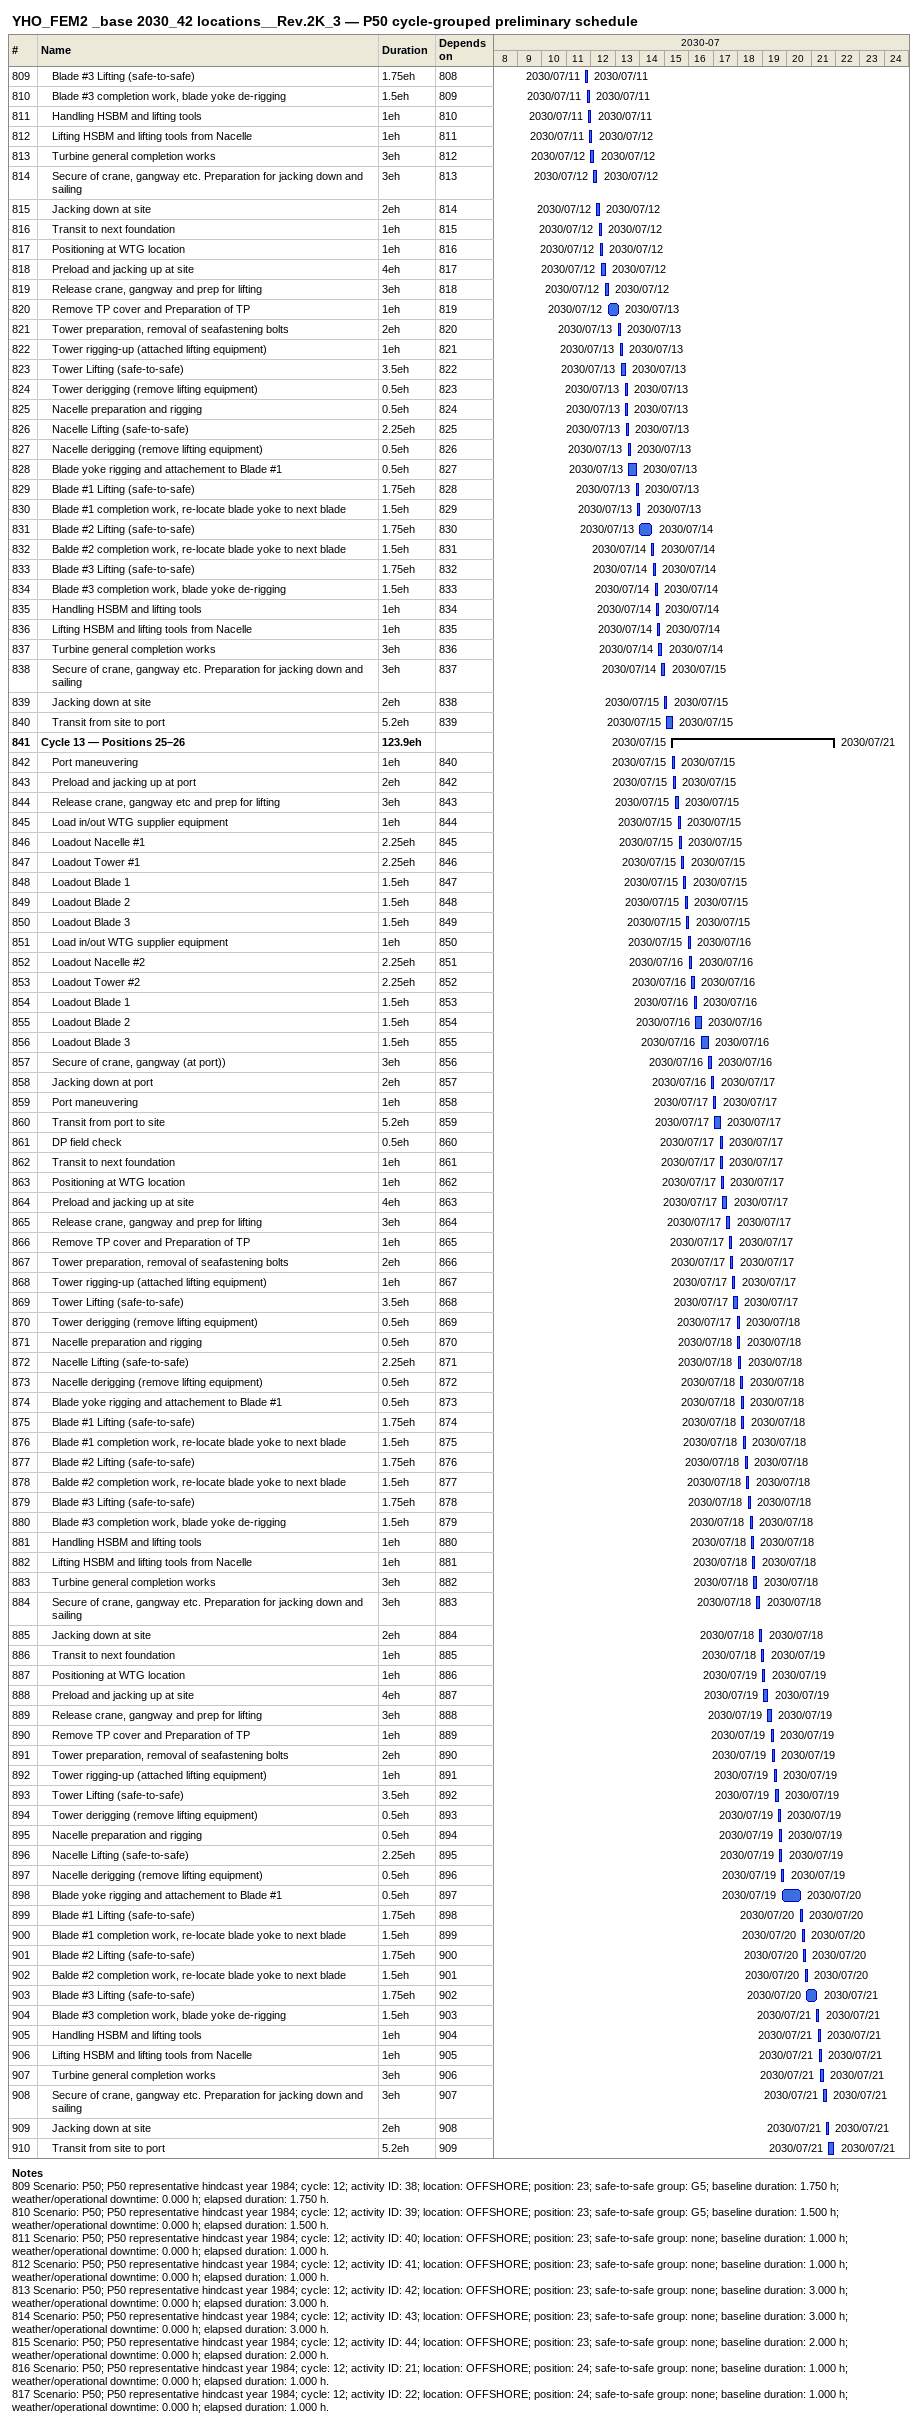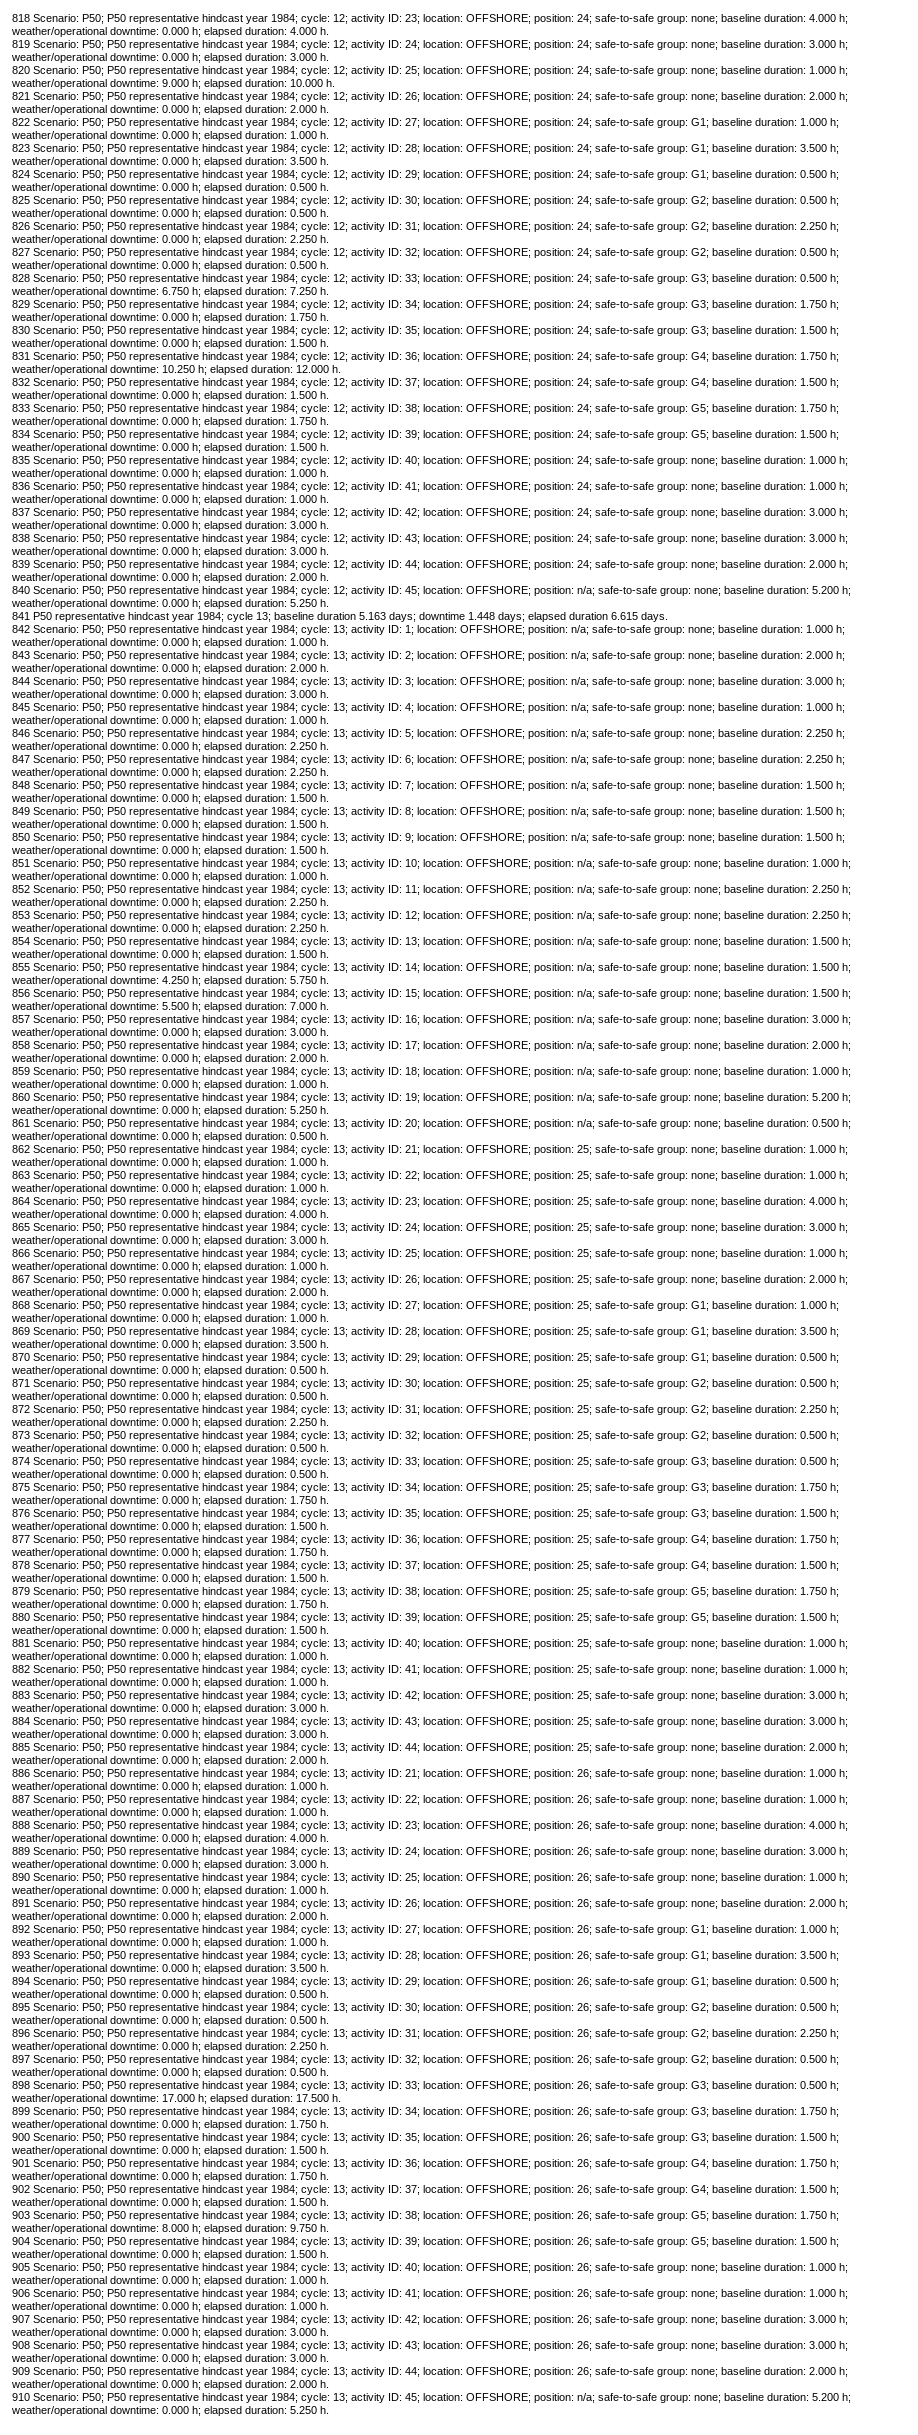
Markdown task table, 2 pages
YHO_FEM2 _base 2030_42 locations__Rev.2K_3 — P50 cycle-grouped preliminary schedule

| ID | Level | Task | Duration | Start | Finish | Predecessors |
|---|---|---|---|---|---|---|
| 809 | 2 | Blade #3 Lifting (safe-to-safe) | 1.75eh | 2030-07-11 | 2030-07-11 | 808 |
| 810 | 2 | Blade #3 completion work, blade yoke de-rigging | 1.5eh | 2030-07-11 | 2030-07-11 | 809 |
| 811 | 2 | Handling HSBM and lifting tools | 1eh | 2030-07-11 | 2030-07-11 | 810 |
| 812 | 2 | Lifting HSBM and lifting tools from Nacelle | 1eh | 2030-07-11 | 2030-07-12 | 811 |
| 813 | 2 | Turbine general completion works | 3eh | 2030-07-12 | 2030-07-12 | 812 |
| 814 | 2 | Secure of crane, gangway etc. Preparation for jacking down and sailing | 3eh | 2030-07-12 | 2030-07-12 | 813 |
| 815 | 2 | Jacking down at site | 2eh | 2030-07-12 | 2030-07-12 | 814 |
| 816 | 2 | Transit to next foundation | 1eh | 2030-07-12 | 2030-07-12 | 815 |
| 817 | 2 | Positioning at WTG location | 1eh | 2030-07-12 | 2030-07-12 | 816 |
| 818 | 2 | Preload and jacking up at site | 4eh | 2030-07-12 | 2030-07-12 | 817 |
| 819 | 2 | Release crane, gangway and prep for lifting | 3eh | 2030-07-12 | 2030-07-12 | 818 |
| 820 | 2 | Remove TP cover and Preparation of TP | 1eh | 2030-07-12 | 2030-07-13 | 819 |
| 821 | 2 | Tower preparation, removal of seafastening bolts | 2eh | 2030-07-13 | 2030-07-13 | 820 |
| 822 | 2 | Tower rigging-up (attached lifting equipment) | 1eh | 2030-07-13 | 2030-07-13 | 821 |
| 823 | 2 | Tower Lifting (safe-to-safe) | 3.5eh | 2030-07-13 | 2030-07-13 | 822 |
| 824 | 2 | Tower derigging (remove lifting equipment) | 0.5eh | 2030-07-13 | 2030-07-13 | 823 |
| 825 | 2 | Nacelle preparation and rigging | 0.5eh | 2030-07-13 | 2030-07-13 | 824 |
| 826 | 2 | Nacelle Lifting (safe-to-safe) | 2.25eh | 2030-07-13 | 2030-07-13 | 825 |
| 827 | 2 | Nacelle derigging (remove lifting equipment) | 0.5eh | 2030-07-13 | 2030-07-13 | 826 |
| 828 | 2 | Blade yoke rigging and attachement to Blade #1 | 0.5eh | 2030-07-13 | 2030-07-13 | 827 |
| 829 | 2 | Blade #1 Lifting (safe-to-safe) | 1.75eh | 2030-07-13 | 2030-07-13 | 828 |
| 830 | 2 | Blade #1 completion work, re-locate blade yoke to next blade | 1.5eh | 2030-07-13 | 2030-07-13 | 829 |
| 831 | 2 | Blade #2 Lifting (safe-to-safe) | 1.75eh | 2030-07-13 | 2030-07-14 | 830 |
| 832 | 2 | Balde #2 completion work, re-locate blade yoke to next blade | 1.5eh | 2030-07-14 | 2030-07-14 | 831 |
| 833 | 2 | Blade #3 Lifting (safe-to-safe) | 1.75eh | 2030-07-14 | 2030-07-14 | 832 |
| 834 | 2 | Blade #3 completion work, blade yoke de-rigging | 1.5eh | 2030-07-14 | 2030-07-14 | 833 |
| 835 | 2 | Handling HSBM and lifting tools | 1eh | 2030-07-14 | 2030-07-14 | 834 |
| 836 | 2 | Lifting HSBM and lifting tools from Nacelle | 1eh | 2030-07-14 | 2030-07-14 | 835 |
| 837 | 2 | Turbine general completion works | 3eh | 2030-07-14 | 2030-07-14 | 836 |
| 838 | 2 | Secure of crane, gangway etc. Preparation for jacking down and sailing | 3eh | 2030-07-14 | 2030-07-15 | 837 |
| 839 | 2 | Jacking down at site | 2eh | 2030-07-15 | 2030-07-15 | 838 |
| 840 | 2 | Transit from site to port | 5.2eh | 2030-07-15 | 2030-07-15 | 839 |
| 841 | 1 | **Cycle 13 — Positions 25–26** | 123.9eh | 2030-07-15 | 2030-07-21 |  |
| 842 | 2 | Port maneuvering | 1eh | 2030-07-15 | 2030-07-15 | 840 |
| 843 | 2 | Preload and jacking up at port | 2eh | 2030-07-15 | 2030-07-15 | 842 |
| 844 | 2 | Release crane, gangway etc and prep for lifting | 3eh | 2030-07-15 | 2030-07-15 | 843 |
| 845 | 2 | Load in/out WTG supplier equipment | 1eh | 2030-07-15 | 2030-07-15 | 844 |
| 846 | 2 | Loadout Nacelle #1 | 2.25eh | 2030-07-15 | 2030-07-15 | 845 |
| 847 | 2 | Loadout Tower #1 | 2.25eh | 2030-07-15 | 2030-07-15 | 846 |
| 848 | 2 | Loadout Blade 1 | 1.5eh | 2030-07-15 | 2030-07-15 | 847 |
| 849 | 2 | Loadout Blade 2 | 1.5eh | 2030-07-15 | 2030-07-15 | 848 |
| 850 | 2 | Loadout Blade 3 | 1.5eh | 2030-07-15 | 2030-07-15 | 849 |
| 851 | 2 | Load in/out WTG supplier equipment | 1eh | 2030-07-15 | 2030-07-16 | 850 |
| 852 | 2 | Loadout Nacelle #2 | 2.25eh | 2030-07-16 | 2030-07-16 | 851 |
| 853 | 2 | Loadout Tower #2 | 2.25eh | 2030-07-16 | 2030-07-16 | 852 |
| 854 | 2 | Loadout Blade 1 | 1.5eh | 2030-07-16 | 2030-07-16 | 853 |
| 855 | 2 | Loadout Blade 2 | 1.5eh | 2030-07-16 | 2030-07-16 | 854 |
| 856 | 2 | Loadout Blade 3 | 1.5eh | 2030-07-16 | 2030-07-16 | 855 |
| 857 | 2 | Secure of crane, gangway (at port)) | 3eh | 2030-07-16 | 2030-07-16 | 856 |
| 858 | 2 | Jacking down at port | 2eh | 2030-07-16 | 2030-07-17 | 857 |
| 859 | 2 | Port maneuvering | 1eh | 2030-07-17 | 2030-07-17 | 858 |
| 860 | 2 | Transit from port to site | 5.2eh | 2030-07-17 | 2030-07-17 | 859 |
| 861 | 2 | DP field check | 0.5eh | 2030-07-17 | 2030-07-17 | 860 |
| 862 | 2 | Transit to next foundation | 1eh | 2030-07-17 | 2030-07-17 | 861 |
| 863 | 2 | Positioning at WTG location | 1eh | 2030-07-17 | 2030-07-17 | 862 |
| 864 | 2 | Preload and jacking up at site | 4eh | 2030-07-17 | 2030-07-17 | 863 |
| 865 | 2 | Release crane, gangway and prep for lifting | 3eh | 2030-07-17 | 2030-07-17 | 864 |
| 866 | 2 | Remove TP cover and Preparation of TP | 1eh | 2030-07-17 | 2030-07-17 | 865 |
| 867 | 2 | Tower preparation, removal of seafastening bolts | 2eh | 2030-07-17 | 2030-07-17 | 866 |
| 868 | 2 | Tower rigging-up (attached lifting equipment) | 1eh | 2030-07-17 | 2030-07-17 | 867 |
| 869 | 2 | Tower Lifting (safe-to-safe) | 3.5eh | 2030-07-17 | 2030-07-17 | 868 |
| 870 | 2 | Tower derigging (remove lifting equipment) | 0.5eh | 2030-07-17 | 2030-07-18 | 869 |
| 871 | 2 | Nacelle preparation and rigging | 0.5eh | 2030-07-18 | 2030-07-18 | 870 |
| 872 | 2 | Nacelle Lifting (safe-to-safe) | 2.25eh | 2030-07-18 | 2030-07-18 | 871 |
| 873 | 2 | Nacelle derigging (remove lifting equipment) | 0.5eh | 2030-07-18 | 2030-07-18 | 872 |
| 874 | 2 | Blade yoke rigging and attachement to Blade #1 | 0.5eh | 2030-07-18 | 2030-07-18 | 873 |
| 875 | 2 | Blade #1 Lifting (safe-to-safe) | 1.75eh | 2030-07-18 | 2030-07-18 | 874 |
| 876 | 2 | Blade #1 completion work, re-locate blade yoke to next blade | 1.5eh | 2030-07-18 | 2030-07-18 | 875 |
| 877 | 2 | Blade #2 Lifting (safe-to-safe) | 1.75eh | 2030-07-18 | 2030-07-18 | 876 |
| 878 | 2 | Balde #2 completion work, re-locate blade yoke to next blade | 1.5eh | 2030-07-18 | 2030-07-18 | 877 |
| 879 | 2 | Blade #3 Lifting (safe-to-safe) | 1.75eh | 2030-07-18 | 2030-07-18 | 878 |
| 880 | 2 | Blade #3 completion work, blade yoke de-rigging | 1.5eh | 2030-07-18 | 2030-07-18 | 879 |
| 881 | 2 | Handling HSBM and lifting tools | 1eh | 2030-07-18 | 2030-07-18 | 880 |
| 882 | 2 | Lifting HSBM and lifting tools from Nacelle | 1eh | 2030-07-18 | 2030-07-18 | 881 |
| 883 | 2 | Turbine general completion works | 3eh | 2030-07-18 | 2030-07-18 | 882 |
| 884 | 2 | Secure of crane, gangway etc. Preparation for jacking down and sailing | 3eh | 2030-07-18 | 2030-07-18 | 883 |
| 885 | 2 | Jacking down at site | 2eh | 2030-07-18 | 2030-07-18 | 884 |
| 886 | 2 | Transit to next foundation | 1eh | 2030-07-18 | 2030-07-19 | 885 |
| 887 | 2 | Positioning at WTG location | 1eh | 2030-07-19 | 2030-07-19 | 886 |
| 888 | 2 | Preload and jacking up at site | 4eh | 2030-07-19 | 2030-07-19 | 887 |
| 889 | 2 | Release crane, gangway and prep for lifting | 3eh | 2030-07-19 | 2030-07-19 | 888 |
| 890 | 2 | Remove TP cover and Preparation of TP | 1eh | 2030-07-19 | 2030-07-19 | 889 |
| 891 | 2 | Tower preparation, removal of seafastening bolts | 2eh | 2030-07-19 | 2030-07-19 | 890 |
| 892 | 2 | Tower rigging-up (attached lifting equipment) | 1eh | 2030-07-19 | 2030-07-19 | 891 |
| 893 | 2 | Tower Lifting (safe-to-safe) | 3.5eh | 2030-07-19 | 2030-07-19 | 892 |
| 894 | 2 | Tower derigging (remove lifting equipment) | 0.5eh | 2030-07-19 | 2030-07-19 | 893 |
| 895 | 2 | Nacelle preparation and rigging | 0.5eh | 2030-07-19 | 2030-07-19 | 894 |
| 896 | 2 | Nacelle Lifting (safe-to-safe) | 2.25eh | 2030-07-19 | 2030-07-19 | 895 |
| 897 | 2 | Nacelle derigging (remove lifting equipment) | 0.5eh | 2030-07-19 | 2030-07-19 | 896 |
| 898 | 2 | Blade yoke rigging and attachement to Blade #1 | 0.5eh | 2030-07-19 | 2030-07-20 | 897 |
| 899 | 2 | Blade #1 Lifting (safe-to-safe) | 1.75eh | 2030-07-20 | 2030-07-20 | 898 |
| 900 | 2 | Blade #1 completion work, re-locate blade yoke to next blade | 1.5eh | 2030-07-20 | 2030-07-20 | 899 |
| 901 | 2 | Blade #2 Lifting (safe-to-safe) | 1.75eh | 2030-07-20 | 2030-07-20 | 900 |
| 902 | 2 | Balde #2 completion work, re-locate blade yoke to next blade | 1.5eh | 2030-07-20 | 2030-07-20 | 901 |
| 903 | 2 | Blade #3 Lifting (safe-to-safe) | 1.75eh | 2030-07-20 | 2030-07-21 | 902 |
| 904 | 2 | Blade #3 completion work, blade yoke de-rigging | 1.5eh | 2030-07-21 | 2030-07-21 | 903 |
| 905 | 2 | Handling HSBM and lifting tools | 1eh | 2030-07-21 | 2030-07-21 | 904 |
| 906 | 2 | Lifting HSBM and lifting tools from Nacelle | 1eh | 2030-07-21 | 2030-07-21 | 905 |
| 907 | 2 | Turbine general completion works | 3eh | 2030-07-21 | 2030-07-21 | 906 |
| 908 | 2 | Secure of crane, gangway etc. Preparation for jacking down and sailing | 3eh | 2030-07-21 | 2030-07-21 | 907 |
| 909 | 2 | Jacking down at site | 2eh | 2030-07-21 | 2030-07-21 | 908 |
| 910 | 2 | Transit from site to port | 5.2eh | 2030-07-21 | 2030-07-21 | 909 |

Notes
- 809: Scenario: P50; P50 representative hindcast year 1984; cycle: 12; activity ID: 38; location: OFFSHORE; position: 23; safe-to-safe group: G5; baseline duration: 1.750 h; weather/operational downtime: 0.000 h; elapsed duration: 1.750 h.
- 810: Scenario: P50; P50 representative hindcast year 1984; cycle: 12; activity ID: 39; location: OFFSHORE; position: 23; safe-to-safe group: G5; baseline duration: 1.500 h; weather/operational downtime: 0.000 h; elapsed duration: 1.500 h.
- 811: Scenario: P50; P50 representative hindcast year 1984; cycle: 12; activity ID: 40; location: OFFSHORE; position: 23; safe-to-safe group: none; baseline duration: 1.000 h; weather/operational downtime: 0.000 h; elapsed duration: 1.000 h.
- 812: Scenario: P50; P50 representative hindcast year 1984; cycle: 12; activity ID: 41; location: OFFSHORE; position: 23; safe-to-safe group: none; baseline duration: 1.000 h; weather/operational downtime: 0.000 h; elapsed duration: 1.000 h.
- 813: Scenario: P50; P50 representative hindcast year 1984; cycle: 12; activity ID: 42; location: OFFSHORE; position: 23; safe-to-safe group: none; baseline duration: 3.000 h; weather/operational downtime: 0.000 h; elapsed duration: 3.000 h.
- 814: Scenario: P50; P50 representative hindcast year 1984; cycle: 12; activity ID: 43; location: OFFSHORE; position: 23; safe-to-safe group: none; baseline duration: 3.000 h; weather/operational downtime: 0.000 h; elapsed duration: 3.000 h.
- 815: Scenario: P50; P50 representative hindcast year 1984; cycle: 12; activity ID: 44; location: OFFSHORE; position: 23; safe-to-safe group: none; baseline duration: 2.000 h; weather/operational downtime: 0.000 h; elapsed duration: 2.000 h.
- 816: Scenario: P50; P50 representative hindcast year 1984; cycle: 12; activity ID: 21; location: OFFSHORE; position: 24; safe-to-safe group: none; baseline duration: 1.000 h; weather/operational downtime: 0.000 h; elapsed duration: 1.000 h.
- 817: Scenario: P50; P50 representative hindcast year 1984; cycle: 12; activity ID: 22; location: OFFSHORE; position: 24; safe-to-safe group: none; baseline duration: 1.000 h; weather/operational downtime: 0.000 h; elapsed duration: 1.000 h.
- 818: Scenario: P50; P50 representative hindcast year 1984; cycle: 12; activity ID: 23; location: OFFSHORE; position: 24; safe-to-safe group: none; baseline duration: 4.000 h; weather/operational downtime: 0.000 h; elapsed duration: 4.000 h.
- 819: Scenario: P50; P50 representative hindcast year 1984; cycle: 12; activity ID: 24; location: OFFSHORE; position: 24; safe-to-safe group: none; baseline duration: 3.000 h; weather/operational downtime: 0.000 h; elapsed duration: 3.000 h.
- 820: Scenario: P50; P50 representative hindcast year 1984; cycle: 12; activity ID: 25; location: OFFSHORE; position: 24; safe-to-safe group: none; baseline duration: 1.000 h; weather/operational downtime: 9.000 h; elapsed duration: 10.000 h.
- 821: Scenario: P50; P50 representative hindcast year 1984; cycle: 12; activity ID: 26; location: OFFSHORE; position: 24; safe-to-safe group: none; baseline duration: 2.000 h; weather/operational downtime: 0.000 h; elapsed duration: 2.000 h.
- 822: Scenario: P50; P50 representative hindcast year 1984; cycle: 12; activity ID: 27; location: OFFSHORE; position: 24; safe-to-safe group: G1; baseline duration: 1.000 h; weather/operational downtime: 0.000 h; elapsed duration: 1.000 h.
- 823: Scenario: P50; P50 representative hindcast year 1984; cycle: 12; activity ID: 28; location: OFFSHORE; position: 24; safe-to-safe group: G1; baseline duration: 3.500 h; weather/operational downtime: 0.000 h; elapsed duration: 3.500 h.
- 824: Scenario: P50; P50 representative hindcast year 1984; cycle: 12; activity ID: 29; location: OFFSHORE; position: 24; safe-to-safe group: G1; baseline duration: 0.500 h; weather/operational downtime: 0.000 h; elapsed duration: 0.500 h.
- 825: Scenario: P50; P50 representative hindcast year 1984; cycle: 12; activity ID: 30; location: OFFSHORE; position: 24; safe-to-safe group: G2; baseline duration: 0.500 h; weather/operational downtime: 0.000 h; elapsed duration: 0.500 h.
- 826: Scenario: P50; P50 representative hindcast year 1984; cycle: 12; activity ID: 31; location: OFFSHORE; position: 24; safe-to-safe group: G2; baseline duration: 2.250 h; weather/operational downtime: 0.000 h; elapsed duration: 2.250 h.
- 827: Scenario: P50; P50 representative hindcast year 1984; cycle: 12; activity ID: 32; location: OFFSHORE; position: 24; safe-to-safe group: G2; baseline duration: 0.500 h; weather/operational downtime: 0.000 h; elapsed duration: 0.500 h.
- 828: Scenario: P50; P50 representative hindcast year 1984; cycle: 12; activity ID: 33; location: OFFSHORE; position: 24; safe-to-safe group: G3; baseline duration: 0.500 h; weather/operational downtime: 6.750 h; elapsed duration: 7.250 h.
- 829: Scenario: P50; P50 representative hindcast year 1984; cycle: 12; activity ID: 34; location: OFFSHORE; position: 24; safe-to-safe group: G3; baseline duration: 1.750 h; weather/operational downtime: 0.000 h; elapsed duration: 1.750 h.
- 830: Scenario: P50; P50 representative hindcast year 1984; cycle: 12; activity ID: 35; location: OFFSHORE; position: 24; safe-to-safe group: G3; baseline duration: 1.500 h; weather/operational downtime: 0.000 h; elapsed duration: 1.500 h.
- 831: Scenario: P50; P50 representative hindcast year 1984; cycle: 12; activity ID: 36; location: OFFSHORE; position: 24; safe-to-safe group: G4; baseline duration: 1.750 h; weather/operational downtime: 10.250 h; elapsed duration: 12.000 h.
- 832: Scenario: P50; P50 representative hindcast year 1984; cycle: 12; activity ID: 37; location: OFFSHORE; position: 24; safe-to-safe group: G4; baseline duration: 1.500 h; weather/operational downtime: 0.000 h; elapsed duration: 1.500 h.
- 833: Scenario: P50; P50 representative hindcast year 1984; cycle: 12; activity ID: 38; location: OFFSHORE; position: 24; safe-to-safe group: G5; baseline duration: 1.750 h; weather/operational downtime: 0.000 h; elapsed duration: 1.750 h.
- 834: Scenario: P50; P50 representative hindcast year 1984; cycle: 12; activity ID: 39; location: OFFSHORE; position: 24; safe-to-safe group: G5; baseline duration: 1.500 h; weather/operational downtime: 0.000 h; elapsed duration: 1.500 h.
- 835: Scenario: P50; P50 representative hindcast year 1984; cycle: 12; activity ID: 40; location: OFFSHORE; position: 24; safe-to-safe group: none; baseline duration: 1.000 h; weather/operational downtime: 0.000 h; elapsed duration: 1.000 h.
- 836: Scenario: P50; P50 representative hindcast year 1984; cycle: 12; activity ID: 41; location: OFFSHORE; position: 24; safe-to-safe group: none; baseline duration: 1.000 h; weather/operational downtime: 0.000 h; elapsed duration: 1.000 h.
- 837: Scenario: P50; P50 representative hindcast year 1984; cycle: 12; activity ID: 42; location: OFFSHORE; position: 24; safe-to-safe group: none; baseline duration: 3.000 h; weather/operational downtime: 0.000 h; elapsed duration: 3.000 h.
- 838: Scenario: P50; P50 representative hindcast year 1984; cycle: 12; activity ID: 43; location: OFFSHORE; position: 24; safe-to-safe group: none; baseline duration: 3.000 h; weather/operational downtime: 0.000 h; elapsed duration: 3.000 h.
- 839: Scenario: P50; P50 representative hindcast year 1984; cycle: 12; activity ID: 44; location: OFFSHORE; position: 24; safe-to-safe group: none; baseline duration: 2.000 h; weather/operational downtime: 0.000 h; elapsed duration: 2.000 h.
- 840: Scenario: P50; P50 representative hindcast year 1984; cycle: 12; activity ID: 45; location: OFFSHORE; position: n/a; safe-to-safe group: none; baseline duration: 5.200 h; weather/operational downtime: 0.000 h; elapsed duration: 5.250 h.
- 841: P50 representative hindcast year 1984; cycle 13; baseline duration 5.163 days; downtime 1.448 days; elapsed duration 6.615 days.
- 842: Scenario: P50; P50 representative hindcast year 1984; cycle: 13; activity ID: 1; location: OFFSHORE; position: n/a; safe-to-safe group: none; baseline duration: 1.000 h; weather/operational downtime: 0.000 h; elapsed duration: 1.000 h.
- 843: Scenario: P50; P50 representative hindcast year 1984; cycle: 13; activity ID: 2; location: OFFSHORE; position: n/a; safe-to-safe group: none; baseline duration: 2.000 h; weather/operational downtime: 0.000 h; elapsed duration: 2.000 h.
- 844: Scenario: P50; P50 representative hindcast year 1984; cycle: 13; activity ID: 3; location: OFFSHORE; position: n/a; safe-to-safe group: none; baseline duration: 3.000 h; weather/operational downtime: 0.000 h; elapsed duration: 3.000 h.
- 845: Scenario: P50; P50 representative hindcast year 1984; cycle: 13; activity ID: 4; location: OFFSHORE; position: n/a; safe-to-safe group: none; baseline duration: 1.000 h; weather/operational downtime: 0.000 h; elapsed duration: 1.000 h.
- 846: Scenario: P50; P50 representative hindcast year 1984; cycle: 13; activity ID: 5; location: OFFSHORE; position: n/a; safe-to-safe group: none; baseline duration: 2.250 h; weather/operational downtime: 0.000 h; elapsed duration: 2.250 h.
- 847: Scenario: P50; P50 representative hindcast year 1984; cycle: 13; activity ID: 6; location: OFFSHORE; position: n/a; safe-to-safe group: none; baseline duration: 2.250 h; weather/operational downtime: 0.000 h; elapsed duration: 2.250 h.
- 848: Scenario: P50; P50 representative hindcast year 1984; cycle: 13; activity ID: 7; location: OFFSHORE; position: n/a; safe-to-safe group: none; baseline duration: 1.500 h; weather/operational downtime: 0.000 h; elapsed duration: 1.500 h.
- 849: Scenario: P50; P50 representative hindcast year 1984; cycle: 13; activity ID: 8; location: OFFSHORE; position: n/a; safe-to-safe group: none; baseline duration: 1.500 h; weather/operational downtime: 0.000 h; elapsed duration: 1.500 h.
- 850: Scenario: P50; P50 representative hindcast year 1984; cycle: 13; activity ID: 9; location: OFFSHORE; position: n/a; safe-to-safe group: none; baseline duration: 1.500 h; weather/operational downtime: 0.000 h; elapsed duration: 1.500 h.
- 851: Scenario: P50; P50 representative hindcast year 1984; cycle: 13; activity ID: 10; location: OFFSHORE; position: n/a; safe-to-safe group: none; baseline duration: 1.000 h; weather/operational downtime: 0.000 h; elapsed duration: 1.000 h.
- 852: Scenario: P50; P50 representative hindcast year 1984; cycle: 13; activity ID: 11; location: OFFSHORE; position: n/a; safe-to-safe group: none; baseline duration: 2.250 h; weather/operational downtime: 0.000 h; elapsed duration: 2.250 h.
- 853: Scenario: P50; P50 representative hindcast year 1984; cycle: 13; activity ID: 12; location: OFFSHORE; position: n/a; safe-to-safe group: none; baseline duration: 2.250 h; weather/operational downtime: 0.000 h; elapsed duration: 2.250 h.
- 854: Scenario: P50; P50 representative hindcast year 1984; cycle: 13; activity ID: 13; location: OFFSHORE; position: n/a; safe-to-safe group: none; baseline duration: 1.500 h; weather/operational downtime: 0.000 h; elapsed duration: 1.500 h.
- 855: Scenario: P50; P50 representative hindcast year 1984; cycle: 13; activity ID: 14; location: OFFSHORE; position: n/a; safe-to-safe group: none; baseline duration: 1.500 h; weather/operational downtime: 4.250 h; elapsed duration: 5.750 h.
- 856: Scenario: P50; P50 representative hindcast year 1984; cycle: 13; activity ID: 15; location: OFFSHORE; position: n/a; safe-to-safe group: none; baseline duration: 1.500 h; weather/operational downtime: 5.500 h; elapsed duration: 7.000 h.
- 857: Scenario: P50; P50 representative hindcast year 1984; cycle: 13; activity ID: 16; location: OFFSHORE; position: n/a; safe-to-safe group: none; baseline duration: 3.000 h; weather/operational downtime: 0.000 h; elapsed duration: 3.000 h.
- 858: Scenario: P50; P50 representative hindcast year 1984; cycle: 13; activity ID: 17; location: OFFSHORE; position: n/a; safe-to-safe group: none; baseline duration: 2.000 h; weather/operational downtime: 0.000 h; elapsed duration: 2.000 h.
- 859: Scenario: P50; P50 representative hindcast year 1984; cycle: 13; activity ID: 18; location: OFFSHORE; position: n/a; safe-to-safe group: none; baseline duration: 1.000 h; weather/operational downtime: 0.000 h; elapsed duration: 1.000 h.
- 860: Scenario: P50; P50 representative hindcast year 1984; cycle: 13; activity ID: 19; location: OFFSHORE; position: n/a; safe-to-safe group: none; baseline duration: 5.200 h; weather/operational downtime: 0.000 h; elapsed duration: 5.250 h.
- 861: Scenario: P50; P50 representative hindcast year 1984; cycle: 13; activity ID: 20; location: OFFSHORE; position: n/a; safe-to-safe group: none; baseline duration: 0.500 h; weather/operational downtime: 0.000 h; elapsed duration: 0.500 h.
- 862: Scenario: P50; P50 representative hindcast year 1984; cycle: 13; activity ID: 21; location: OFFSHORE; position: 25; safe-to-safe group: none; baseline duration: 1.000 h; weather/operational downtime: 0.000 h; elapsed duration: 1.000 h.
- 863: Scenario: P50; P50 representative hindcast year 1984; cycle: 13; activity ID: 22; location: OFFSHORE; position: 25; safe-to-safe group: none; baseline duration: 1.000 h; weather/operational downtime: 0.000 h; elapsed duration: 1.000 h.
- 864: Scenario: P50; P50 representative hindcast year 1984; cycle: 13; activity ID: 23; location: OFFSHORE; position: 25; safe-to-safe group: none; baseline duration: 4.000 h; weather/operational downtime: 0.000 h; elapsed duration: 4.000 h.
- 865: Scenario: P50; P50 representative hindcast year 1984; cycle: 13; activity ID: 24; location: OFFSHORE; position: 25; safe-to-safe group: none; baseline duration: 3.000 h; weather/operational downtime: 0.000 h; elapsed duration: 3.000 h.
- 866: Scenario: P50; P50 representative hindcast year 1984; cycle: 13; activity ID: 25; location: OFFSHORE; position: 25; safe-to-safe group: none; baseline duration: 1.000 h; weather/operational downtime: 0.000 h; elapsed duration: 1.000 h.
- 867: Scenario: P50; P50 representative hindcast year 1984; cycle: 13; activity ID: 26; location: OFFSHORE; position: 25; safe-to-safe group: none; baseline duration: 2.000 h; weather/operational downtime: 0.000 h; elapsed duration: 2.000 h.
- 868: Scenario: P50; P50 representative hindcast year 1984; cycle: 13; activity ID: 27; location: OFFSHORE; position: 25; safe-to-safe group: G1; baseline duration: 1.000 h; weather/operational downtime: 0.000 h; elapsed duration: 1.000 h.
- 869: Scenario: P50; P50 representative hindcast year 1984; cycle: 13; activity ID: 28; location: OFFSHORE; position: 25; safe-to-safe group: G1; baseline duration: 3.500 h; weather/operational downtime: 0.000 h; elapsed duration: 3.500 h.
- 870: Scenario: P50; P50 representative hindcast year 1984; cycle: 13; activity ID: 29; location: OFFSHORE; position: 25; safe-to-safe group: G1; baseline duration: 0.500 h; weather/operational downtime: 0.000 h; elapsed duration: 0.500 h.
- 871: Scenario: P50; P50 representative hindcast year 1984; cycle: 13; activity ID: 30; location: OFFSHORE; position: 25; safe-to-safe group: G2; baseline duration: 0.500 h; weather/operational downtime: 0.000 h; elapsed duration: 0.500 h.
- 872: Scenario: P50; P50 representative hindcast year 1984; cycle: 13; activity ID: 31; location: OFFSHORE; position: 25; safe-to-safe group: G2; baseline duration: 2.250 h; weather/operational downtime: 0.000 h; elapsed duration: 2.250 h.
- 873: Scenario: P50; P50 representative hindcast year 1984; cycle: 13; activity ID: 32; location: OFFSHORE; position: 25; safe-to-safe group: G2; baseline duration: 0.500 h; weather/operational downtime: 0.000 h; elapsed duration: 0.500 h.
- 874: Scenario: P50; P50 representative hindcast year 1984; cycle: 13; activity ID: 33; location: OFFSHORE; position: 25; safe-to-safe group: G3; baseline duration: 0.500 h; weather/operational downtime: 0.000 h; elapsed duration: 0.500 h.
- 875: Scenario: P50; P50 representative hindcast year 1984; cycle: 13; activity ID: 34; location: OFFSHORE; position: 25; safe-to-safe group: G3; baseline duration: 1.750 h; weather/operational downtime: 0.000 h; elapsed duration: 1.750 h.
- 876: Scenario: P50; P50 representative hindcast year 1984; cycle: 13; activity ID: 35; location: OFFSHORE; position: 25; safe-to-safe group: G3; baseline duration: 1.500 h; weather/operational downtime: 0.000 h; elapsed duration: 1.500 h.
- 877: Scenario: P50; P50 representative hindcast year 1984; cycle: 13; activity ID: 36; location: OFFSHORE; position: 25; safe-to-safe group: G4; baseline duration: 1.750 h; weather/operational downtime: 0.000 h; elapsed duration: 1.750 h.
- 878: Scenario: P50; P50 representative hindcast year 1984; cycle: 13; activity ID: 37; location: OFFSHORE; position: 25; safe-to-safe group: G4; baseline duration: 1.500 h; weather/operational downtime: 0.000 h; elapsed duration: 1.500 h.
- 879: Scenario: P50; P50 representative hindcast year 1984; cycle: 13; activity ID: 38; location: OFFSHORE; position: 25; safe-to-safe group: G5; baseline duration: 1.750 h; weather/operational downtime: 0.000 h; elapsed duration: 1.750 h.
- 880: Scenario: P50; P50 representative hindcast year 1984; cycle: 13; activity ID: 39; location: OFFSHORE; position: 25; safe-to-safe group: G5; baseline duration: 1.500 h; weather/operational downtime: 0.000 h; elapsed duration: 1.500 h.
- 881: Scenario: P50; P50 representative hindcast year 1984; cycle: 13; activity ID: 40; location: OFFSHORE; position: 25; safe-to-safe group: none; baseline duration: 1.000 h; weather/operational downtime: 0.000 h; elapsed duration: 1.000 h.
- 882: Scenario: P50; P50 representative hindcast year 1984; cycle: 13; activity ID: 41; location: OFFSHORE; position: 25; safe-to-safe group: none; baseline duration: 1.000 h; weather/operational downtime: 0.000 h; elapsed duration: 1.000 h.
- 883: Scenario: P50; P50 representative hindcast year 1984; cycle: 13; activity ID: 42; location: OFFSHORE; position: 25; safe-to-safe group: none; baseline duration: 3.000 h; weather/operational downtime: 0.000 h; elapsed duration: 3.000 h.
- 884: Scenario: P50; P50 representative hindcast year 1984; cycle: 13; activity ID: 43; location: OFFSHORE; position: 25; safe-to-safe group: none; baseline duration: 3.000 h; weather/operational downtime: 0.000 h; elapsed duration: 3.000 h.
- 885: Scenario: P50; P50 representative hindcast year 1984; cycle: 13; activity ID: 44; location: OFFSHORE; position: 25; safe-to-safe group: none; baseline duration: 2.000 h; weather/operational downtime: 0.000 h; elapsed duration: 2.000 h.
- 886: Scenario: P50; P50 representative hindcast year 1984; cycle: 13; activity ID: 21; location: OFFSHORE; position: 26; safe-to-safe group: none; baseline duration: 1.000 h; weather/operational downtime: 0.000 h; elapsed duration: 1.000 h.
- 887: Scenario: P50; P50 representative hindcast year 1984; cycle: 13; activity ID: 22; location: OFFSHORE; position: 26; safe-to-safe group: none; baseline duration: 1.000 h; weather/operational downtime: 0.000 h; elapsed duration: 1.000 h.
- 888: Scenario: P50; P50 representative hindcast year 1984; cycle: 13; activity ID: 23; location: OFFSHORE; position: 26; safe-to-safe group: none; baseline duration: 4.000 h; weather/operational downtime: 0.000 h; elapsed duration: 4.000 h.
- 889: Scenario: P50; P50 representative hindcast year 1984; cycle: 13; activity ID: 24; location: OFFSHORE; position: 26; safe-to-safe group: none; baseline duration: 3.000 h; weather/operational downtime: 0.000 h; elapsed duration: 3.000 h.
- 890: Scenario: P50; P50 representative hindcast year 1984; cycle: 13; activity ID: 25; location: OFFSHORE; position: 26; safe-to-safe group: none; baseline duration: 1.000 h; weather/operational downtime: 0.000 h; elapsed duration: 1.000 h.
- 891: Scenario: P50; P50 representative hindcast year 1984; cycle: 13; activity ID: 26; location: OFFSHORE; position: 26; safe-to-safe group: none; baseline duration: 2.000 h; weather/operational downtime: 0.000 h; elapsed duration: 2.000 h.
- 892: Scenario: P50; P50 representative hindcast year 1984; cycle: 13; activity ID: 27; location: OFFSHORE; position: 26; safe-to-safe group: G1; baseline duration: 1.000 h; weather/operational downtime: 0.000 h; elapsed duration: 1.000 h.
- 893: Scenario: P50; P50 representative hindcast year 1984; cycle: 13; activity ID: 28; location: OFFSHORE; position: 26; safe-to-safe group: G1; baseline duration: 3.500 h; weather/operational downtime: 0.000 h; elapsed duration: 3.500 h.
- 894: Scenario: P50; P50 representative hindcast year 1984; cycle: 13; activity ID: 29; location: OFFSHORE; position: 26; safe-to-safe group: G1; baseline duration: 0.500 h; weather/operational downtime: 0.000 h; elapsed duration: 0.500 h.
- 895: Scenario: P50; P50 representative hindcast year 1984; cycle: 13; activity ID: 30; location: OFFSHORE; position: 26; safe-to-safe group: G2; baseline duration: 0.500 h; weather/operational downtime: 0.000 h; elapsed duration: 0.500 h.
- 896: Scenario: P50; P50 representative hindcast year 1984; cycle: 13; activity ID: 31; location: OFFSHORE; position: 26; safe-to-safe group: G2; baseline duration: 2.250 h; weather/operational downtime: 0.000 h; elapsed duration: 2.250 h.
- 897: Scenario: P50; P50 representative hindcast year 1984; cycle: 13; activity ID: 32; location: OFFSHORE; position: 26; safe-to-safe group: G2; baseline duration: 0.500 h; weather/operational downtime: 0.000 h; elapsed duration: 0.500 h.
- 898: Scenario: P50; P50 representative hindcast year 1984; cycle: 13; activity ID: 33; location: OFFSHORE; position: 26; safe-to-safe group: G3; baseline duration: 0.500 h; weather/operational downtime: 17.000 h; elapsed duration: 17.500 h.
- 899: Scenario: P50; P50 representative hindcast year 1984; cycle: 13; activity ID: 34; location: OFFSHORE; position: 26; safe-to-safe group: G3; baseline duration: 1.750 h; weather/operational downtime: 0.000 h; elapsed duration: 1.750 h.
- 900: Scenario: P50; P50 representative hindcast year 1984; cycle: 13; activity ID: 35; location: OFFSHORE; position: 26; safe-to-safe group: G3; baseline duration: 1.500 h; weather/operational downtime: 0.000 h; elapsed duration: 1.500 h.
- 901: Scenario: P50; P50 representative hindcast year 1984; cycle: 13; activity ID: 36; location: OFFSHORE; position: 26; safe-to-safe group: G4; baseline duration: 1.750 h; weather/operational downtime: 0.000 h; elapsed duration: 1.750 h.
- 902: Scenario: P50; P50 representative hindcast year 1984; cycle: 13; activity ID: 37; location: OFFSHORE; position: 26; safe-to-safe group: G4; baseline duration: 1.500 h; weather/operational downtime: 0.000 h; elapsed duration: 1.500 h.
- 903: Scenario: P50; P50 representative hindcast year 1984; cycle: 13; activity ID: 38; location: OFFSHORE; position: 26; safe-to-safe group: G5; baseline duration: 1.750 h; weather/operational downtime: 8.000 h; elapsed duration: 9.750 h.
- 904: Scenario: P50; P50 representative hindcast year 1984; cycle: 13; activity ID: 39; location: OFFSHORE; position: 26; safe-to-safe group: G5; baseline duration: 1.500 h; weather/operational downtime: 0.000 h; elapsed duration: 1.500 h.
- 905: Scenario: P50; P50 representative hindcast year 1984; cycle: 13; activity ID: 40; location: OFFSHORE; position: 26; safe-to-safe group: none; baseline duration: 1.000 h; weather/operational downtime: 0.000 h; elapsed duration: 1.000 h.
- 906: Scenario: P50; P50 representative hindcast year 1984; cycle: 13; activity ID: 41; location: OFFSHORE; position: 26; safe-to-safe group: none; baseline duration: 1.000 h; weather/operational downtime: 0.000 h; elapsed duration: 1.000 h.
- 907: Scenario: P50; P50 representative hindcast year 1984; cycle: 13; activity ID: 42; location: OFFSHORE; position: 26; safe-to-safe group: none; baseline duration: 3.000 h; weather/operational downtime: 0.000 h; elapsed duration: 3.000 h.
- 908: Scenario: P50; P50 representative hindcast year 1984; cycle: 13; activity ID: 43; location: OFFSHORE; position: 26; safe-to-safe group: none; baseline duration: 3.000 h; weather/operational downtime: 0.000 h; elapsed duration: 3.000 h.
- 909: Scenario: P50; P50 representative hindcast year 1984; cycle: 13; activity ID: 44; location: OFFSHORE; position: 26; safe-to-safe group: none; baseline duration: 2.000 h; weather/operational downtime: 0.000 h; elapsed duration: 2.000 h.
- 910: Scenario: P50; P50 representative hindcast year 1984; cycle: 13; activity ID: 45; location: OFFSHORE; position: n/a; safe-to-safe group: none; baseline duration: 5.200 h; weather/operational downtime: 0.000 h; elapsed duration: 5.250 h.
